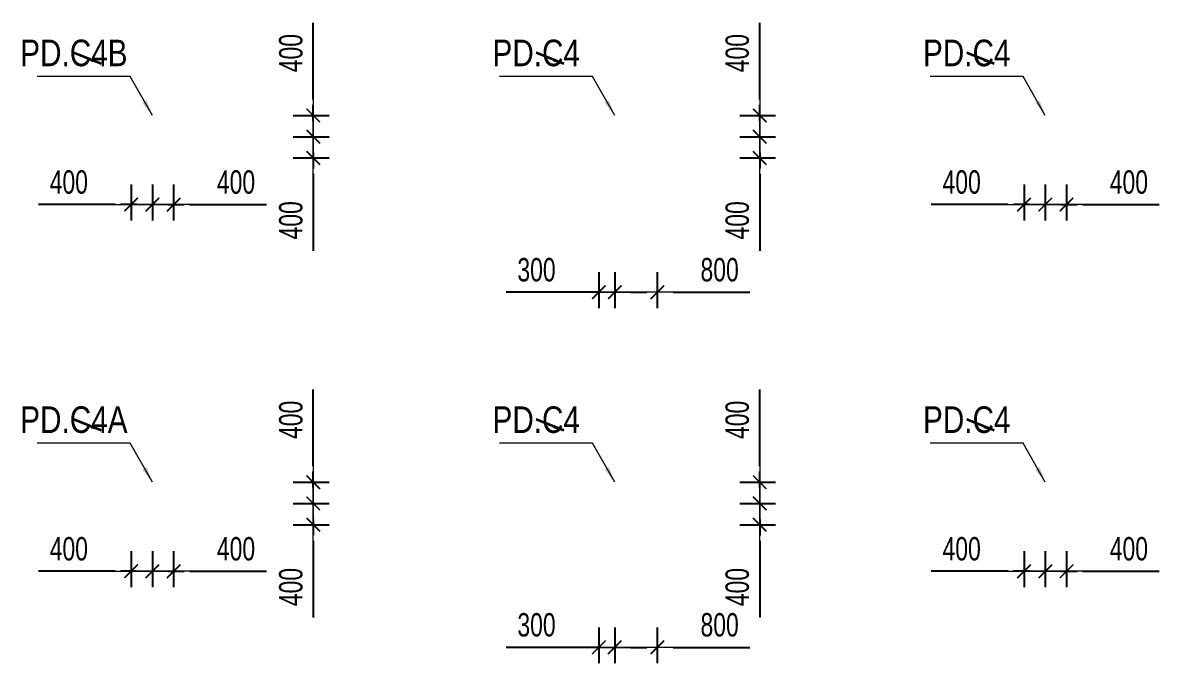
# Model space of a CAD drawing. Header units: millimetres. Extents: x -259680 to 286077, y -1281 to 94455.
# Drawn here: x 6760 to 28145, y 22493 to 34545 of the extents above; entities that cross this region are included whole.
import ezdxf
from ezdxf.enums import TextEntityAlignment as Align

# ---------------------------------------------------------------- set-up
doc = ezdxf.new("R2010")
doc.units = ezdxf.units.MM
doc.layers.get('Defpoints').update_dxf_attribs({"color": 151, "lineweight": 9})
for name, color, linetype, lineweight in [('$0$C1', 20, 'Continuous', 35), ('$1$NDC_S_ANNO', 7, 'Continuous', 20), ('$1$NDC_S_DIM', 1, 'Continuous', 15), ('NDC_S_DIM', 1, 'Continuous', 15)]:
    doc.layers.add(name, color=color, linetype=linetype, lineweight=lineweight)
doc.styles.add('$1$NDC_DIM', font='', dxfattribs={"width": 0.75})
doc.styles.add('$2$ARIAL', font='arial.ttf', dxfattribs={"width": 0.8})
doc.styles.add('NDC_DIM', font='', dxfattribs={"width": 0.75})
doc.styles.get('$1$NDC_DIM').set_extended_font_data('Dotum')
doc.styles.get('NDC_DIM').set_extended_font_data('Dotum')
doc.dimstyles.new('$0$NDC_dim_150', dxfattribs={"dimscale": 150, "dimtxt": 2.2, "dimasz": 1.5, "dimexe": 1.5, "dimexo": 2.5, "dimgap": 1, "dimtad": 1, "dimdec": 0, "dimzin": 0, "dimdsep": 46, "dimtxsty": '$1$NDC_DIM', "dimblk": '$1$DIMMARK', "dimcen": 0.09, "dimdle": 1.2, "dimclrd": 1, "dimclre": 1, "dimclrt": 3, "dimadec": 0, "dimazin": 0, "dimtfac": 1, "dimtdec": 0, "dimtix": 1, "dimtofl": 0, "dimtmove": 0, "dimatfit": 3, "dimfxl": 6, "dimfxlon": 1, "dimtolj": 1, "dimtzin": 0, "dimarcsym": 0})
doc.dimstyles.new('$1$NDC_dim_iso', dxfattribs={"dimtxt": 2.2, "dimasz": 1, "dimexe": 1.5, "dimexo": 2.5, "dimgap": 1, "dimtad": 1, "dimdec": 0, "dimzin": 0, "dimdsep": 46, "dimtxsty": '$1$NDC_DIM', "dimblk": '$1$DIMMARK', "dimcen": 0.09, "dimdle": 1.2, "dimclrd": 1, "dimclre": 1, "dimclrt": 3, "dimadec": 0, "dimazin": 0, "dimtfac": 1, "dimtdec": 0, "dimtix": 1, "dimtofl": 0, "dimtmove": 0, "dimatfit": 3, "dimfxl": 6, "dimfxlon": 1, "dimtolj": 1, "dimtzin": 0, "dimarcsym": 0})
doc.dimstyles.new('NDC_dim_200', dxfattribs={"dimscale": 200, "dimtxt": 2.2, "dimasz": 1.5, "dimexe": 1.5, "dimexo": 2.5, "dimgap": 1, "dimtad": 1, "dimdec": 0, "dimzin": 0, "dimdsep": 46, "dimtxsty": 'NDC_DIM', "dimblk": 'DIMMARK', "dimcen": 0.09, "dimdle": 1.2, "dimclrd": 1, "dimclre": 1, "dimclrt": 3, "dimadec": 0, "dimazin": 0, "dimtfac": 1, "dimtdec": 0, "dimtix": 1, "dimtofl": 0, "dimtmove": 0, "dimatfit": 3, "dimfxl": 6, "dimfxlon": 1, "dimtolj": 1, "dimtzin": 0, "dimarcsym": 0})

# ---------------------------------------------------------------- blocks, each defined once
blk = doc.blocks.new('$1$DIMMARK')
at = {"layer": '$1$NDC_S_DIM', "color": 1}
blk.add_line((-1.5, 0), (1, 0), dxfattribs=at)
at = {"layer": '$1$NDC_S_DIM', "color": 2, "const_width": 0.1}
blk.add_lwpolyline([(-0.424, -0.424), (0.424, 0.424)], dxfattribs=at)
blk = doc.blocks.new('DIMMARK')
at = {"layer": 'NDC_S_DIM', "color": 1}
blk.add_line((-1.5, 0), (1, 0), dxfattribs=at)
at = {"layer": 'NDC_S_DIM', "color": 2, "const_width": 0.1}
blk.add_lwpolyline([(-0.424, -0.424), (0.424, 0.424)], dxfattribs=at)
blk = doc.blocks.new('*D294')
at = {"layer": 'Defpoints', "color": 0, "ltscale": 100, "transparency": 16777216}
for p in [(9200, 32000), (9600, 32000), (9600, 31124)]:
    blk.add_point(p, dxfattribs=at)
at = {"layer": 'NDC_S_DIM', "color": 1, "lineweight": -2, "ltscale": 100, "transparency": 16777216}
for p, q in [((9200, 31500), (9200, 30824)), ((9600, 31500), (9600, 30824)), ((8900, 31124), (8600, 31124)), ((9900, 31124), (11345, 31124))]:
    blk.add_line(p, q, dxfattribs=at)
at = {"layer": 'NDC_S_DIM', "color": 1, "lineweight": -2, "ltscale": 100, "transparency": 16777216, "xscale": 300, "yscale": 300, "zscale": 300}
blk.add_blockref('DIMMARK', (9200, 31124), dxfattribs=at)
at = {"layer": 'NDC_S_DIM', "color": 1, "lineweight": -2, "ltscale": 100, "transparency": 16777216, "xscale": 300, "yscale": 300, "zscale": 300, "rotation": 180}
blk.add_blockref('DIMMARK', (9600, 31124), dxfattribs=at)
at = {"layer": 'NDC_S_DIM', "color": 3, "ltscale": 100, "transparency": 16777216, "insert": (10773, 31545), "char_height": 440, "attachment_point": 5, "style": 'NDC_DIM'}
blk.add_mtext('\\A1;400', dxfattribs=at)
blk = doc.blocks.new('*D295')
at = {"layer": 'Defpoints', "color": 0, "ltscale": 100, "transparency": 16777216}
for p in [(8800, 32000), (9200, 32000), (9200, 31124)]:
    blk.add_point(p, dxfattribs=at)
at = {"layer": 'NDC_S_DIM', "color": 1, "lineweight": -2, "ltscale": 100, "transparency": 16777216}
for p, q in [((8800, 31500), (8800, 30824)), ((9200, 31500), (9200, 30824)), ((8500, 31124), (7055, 31124)), ((9500, 31124), (9800, 31124))]:
    blk.add_line(p, q, dxfattribs=at)
at = {"layer": 'NDC_S_DIM', "color": 1, "lineweight": -2, "ltscale": 100, "transparency": 16777216, "xscale": 300, "yscale": 300, "zscale": 300}
blk.add_blockref('DIMMARK', (8800, 31124), dxfattribs=at)
at = {"layer": 'NDC_S_DIM', "color": 1, "lineweight": -2, "ltscale": 100, "transparency": 16777216, "xscale": 300, "yscale": 300, "zscale": 300, "rotation": 180}
blk.add_blockref('DIMMARK', (9200, 31124), dxfattribs=at)
at = {"layer": 'NDC_S_DIM', "color": 3, "ltscale": 100, "transparency": 16777216, "insert": (7627, 31545), "char_height": 440, "attachment_point": 5, "style": 'NDC_DIM'}
blk.add_mtext('\\A1;400', dxfattribs=at)
blk = doc.blocks.new('*D296')
at = {"layer": 'Defpoints', "color": 0, "ltscale": 100, "transparency": 16777216}
for p in [(11351, 32800), (12227, 32800), (11351, 32400)]:
    blk.add_point(p, dxfattribs=at)
at = {"layer": 'NDC_S_DIM', "color": 1, "lineweight": -2, "ltscale": 100, "transparency": 16777216}
for p, q in [((12227, 33100), (12227, 34545)), ((11851, 32800), (12527, 32800)), ((11851, 32400), (12527, 32400)), ((12227, 32100), (12227, 31800))]:
    blk.add_line(p, q, dxfattribs=at)
at = {"layer": 'NDC_S_DIM', "color": 1, "lineweight": -2, "ltscale": 100, "transparency": 16777216, "xscale": 300, "yscale": 300, "zscale": 300}
for p, rotation in [((12227, 32800), 270), ((12227, 32400), 90)]:
    blk.add_blockref('DIMMARK', p, dxfattribs=dict(at, rotation=rotation))
at = {"layer": 'NDC_S_DIM', "color": 3, "ltscale": 100, "transparency": 16777216, "insert": (11806, 33973), "char_height": 440, "attachment_point": 5, "rotation": 90, "style": 'NDC_DIM'}
blk.add_mtext('\\A1;400', dxfattribs=at)
blk = doc.blocks.new('*D297')
at = {"layer": 'Defpoints', "color": 0, "ltscale": 100, "transparency": 16777216}
for p in [(11351, 32400), (12227, 32400), (11351, 32000)]:
    blk.add_point(p, dxfattribs=at)
at = {"layer": 'NDC_S_DIM', "color": 1, "lineweight": -2, "ltscale": 100, "transparency": 16777216}
for p, q in [((12227, 32700), (12227, 33000)), ((11851, 32400), (12527, 32400)), ((11851, 32000), (12527, 32000)), ((12227, 31700), (12227, 30255))]:
    blk.add_line(p, q, dxfattribs=at)
at = {"layer": 'NDC_S_DIM', "color": 1, "lineweight": -2, "ltscale": 100, "transparency": 16777216, "xscale": 300, "yscale": 300, "zscale": 300}
for p, rotation in [((12227, 32400), 270), ((12227, 32000), 90)]:
    blk.add_blockref('DIMMARK', p, dxfattribs=dict(at, rotation=rotation))
at = {"layer": 'NDC_S_DIM', "color": 3, "ltscale": 100, "transparency": 16777216, "insert": (11806, 30827), "char_height": 440, "attachment_point": 5, "rotation": 90, "style": 'NDC_DIM'}
blk.add_mtext('\\A1;400', dxfattribs=at)
blk = doc.blocks.new('*D300')
at = {"layer": 'Defpoints', "color": 0, "ltscale": 100, "transparency": 16777216}
for p in [(19751, 32800), (20627, 32800), (19751, 32400)]:
    blk.add_point(p, dxfattribs=at)
at = {"layer": 'NDC_S_DIM', "color": 1, "lineweight": -2, "ltscale": 100, "transparency": 16777216}
for p, q in [((20627, 33100), (20627, 34545)), ((20251, 32800), (20927, 32800)), ((20251, 32400), (20927, 32400)), ((20627, 32100), (20627, 31800))]:
    blk.add_line(p, q, dxfattribs=at)
at = {"layer": 'NDC_S_DIM', "color": 1, "lineweight": -2, "ltscale": 100, "transparency": 16777216, "xscale": 300, "yscale": 300, "zscale": 300}
for p, rotation in [((20627, 32800), 270), ((20627, 32400), 90)]:
    blk.add_blockref('DIMMARK', p, dxfattribs=dict(at, rotation=rotation))
at = {"layer": 'NDC_S_DIM', "color": 3, "ltscale": 100, "transparency": 16777216, "insert": (20206, 33973), "char_height": 440, "attachment_point": 5, "rotation": 90, "style": 'NDC_DIM'}
blk.add_mtext('\\A1;400', dxfattribs=at)
blk = doc.blocks.new('*D301')
at = {"layer": 'Defpoints', "color": 0, "ltscale": 100, "transparency": 16777216}
for p in [(19751, 32400), (20627, 32400), (19751, 32000)]:
    blk.add_point(p, dxfattribs=at)
at = {"layer": 'NDC_S_DIM', "color": 1, "lineweight": -2, "ltscale": 100, "transparency": 16777216}
for p, q in [((20627, 32700), (20627, 33000)), ((20251, 32400), (20927, 32400)), ((20251, 32000), (20927, 32000)), ((20627, 31700), (20627, 30255))]:
    blk.add_line(p, q, dxfattribs=at)
at = {"layer": 'NDC_S_DIM', "color": 1, "lineweight": -2, "ltscale": 100, "transparency": 16777216, "xscale": 300, "yscale": 300, "zscale": 300}
for p, rotation in [((20627, 32400), 270), ((20627, 32000), 90)]:
    blk.add_blockref('DIMMARK', p, dxfattribs=dict(at, rotation=rotation))
at = {"layer": 'NDC_S_DIM', "color": 3, "ltscale": 100, "transparency": 16777216, "insert": (20206, 30827), "char_height": 440, "attachment_point": 5, "rotation": 90, "style": 'NDC_DIM'}
blk.add_mtext('\\A1;400', dxfattribs=at)
blk = doc.blocks.new('*D302')
at = {"layer": 'Defpoints', "color": 0, "ltscale": 100, "transparency": 16777216}
for p in [(26000, 32000), (26400, 32000), (26400, 31124)]:
    blk.add_point(p, dxfattribs=at)
at = {"layer": 'NDC_S_DIM', "color": 1, "lineweight": -2, "ltscale": 100, "transparency": 16777216}
for p, q in [((26000, 31500), (26000, 30824)), ((26400, 31500), (26400, 30824)), ((25700, 31124), (25400, 31124)), ((26700, 31124), (28145, 31124))]:
    blk.add_line(p, q, dxfattribs=at)
at = {"layer": 'NDC_S_DIM', "color": 1, "lineweight": -2, "ltscale": 100, "transparency": 16777216, "xscale": 300, "yscale": 300, "zscale": 300}
blk.add_blockref('DIMMARK', (26000, 31124), dxfattribs=at)
at = {"layer": 'NDC_S_DIM', "color": 1, "lineweight": -2, "ltscale": 100, "transparency": 16777216, "xscale": 300, "yscale": 300, "zscale": 300, "rotation": 180}
blk.add_blockref('DIMMARK', (26400, 31124), dxfattribs=at)
at = {"layer": 'NDC_S_DIM', "color": 3, "ltscale": 100, "transparency": 16777216, "insert": (27573, 31545), "char_height": 440, "attachment_point": 5, "style": 'NDC_DIM'}
blk.add_mtext('\\A1;400', dxfattribs=at)
blk = doc.blocks.new('*D303')
at = {"layer": 'Defpoints', "color": 0, "ltscale": 100, "transparency": 16777216}
for p in [(25600, 32000), (26000, 32000), (26000, 31124)]:
    blk.add_point(p, dxfattribs=at)
at = {"layer": 'NDC_S_DIM', "color": 1, "lineweight": -2, "ltscale": 100, "transparency": 16777216}
for p, q in [((25600, 31500), (25600, 30824)), ((26000, 31500), (26000, 30824)), ((25300, 31124), (23855, 31124)), ((26300, 31124), (26600, 31124))]:
    blk.add_line(p, q, dxfattribs=at)
at = {"layer": 'NDC_S_DIM', "color": 1, "lineweight": -2, "ltscale": 100, "transparency": 16777216, "xscale": 300, "yscale": 300, "zscale": 300}
blk.add_blockref('DIMMARK', (25600, 31124), dxfattribs=at)
at = {"layer": 'NDC_S_DIM', "color": 1, "lineweight": -2, "ltscale": 100, "transparency": 16777216, "xscale": 300, "yscale": 300, "zscale": 300, "rotation": 180}
blk.add_blockref('DIMMARK', (26000, 31124), dxfattribs=at)
at = {"layer": 'NDC_S_DIM', "color": 3, "ltscale": 100, "transparency": 16777216, "insert": (24427, 31545), "char_height": 440, "attachment_point": 5, "style": 'NDC_DIM'}
blk.add_mtext('\\A1;400', dxfattribs=at)
blk = doc.blocks.new('*D306')
at = {"layer": 'Defpoints', "color": 0, "ltscale": 100, "transparency": 16777216}
for p in [(9200, 25100), (9600, 25100), (9600, 24224)]:
    blk.add_point(p, dxfattribs=at)
at = {"layer": 'NDC_S_DIM', "color": 1, "lineweight": -2, "ltscale": 100, "transparency": 16777216}
for p, q in [((9200, 24600), (9200, 23924)), ((9600, 24600), (9600, 23924)), ((8900, 24224), (8600, 24224)), ((9900, 24224), (11345, 24224))]:
    blk.add_line(p, q, dxfattribs=at)
at = {"layer": 'NDC_S_DIM', "color": 1, "lineweight": -2, "ltscale": 100, "transparency": 16777216, "xscale": 300, "yscale": 300, "zscale": 300}
blk.add_blockref('DIMMARK', (9200, 24224), dxfattribs=at)
at = {"layer": 'NDC_S_DIM', "color": 1, "lineweight": -2, "ltscale": 100, "transparency": 16777216, "xscale": 300, "yscale": 300, "zscale": 300, "rotation": 180}
blk.add_blockref('DIMMARK', (9600, 24224), dxfattribs=at)
at = {"layer": 'NDC_S_DIM', "color": 3, "ltscale": 100, "transparency": 16777216, "insert": (10773, 24645), "char_height": 440, "attachment_point": 5, "style": 'NDC_DIM'}
blk.add_mtext('\\A1;400', dxfattribs=at)
blk = doc.blocks.new('*D307')
at = {"layer": 'Defpoints', "color": 0, "ltscale": 100, "transparency": 16777216}
for p in [(8800, 25100), (9200, 25100), (9200, 24224)]:
    blk.add_point(p, dxfattribs=at)
at = {"layer": 'NDC_S_DIM', "color": 1, "lineweight": -2, "ltscale": 100, "transparency": 16777216}
for p, q in [((8800, 24600), (8800, 23924)), ((9200, 24600), (9200, 23924)), ((8500, 24224), (7055, 24224)), ((9500, 24224), (9800, 24224))]:
    blk.add_line(p, q, dxfattribs=at)
at = {"layer": 'NDC_S_DIM', "color": 1, "lineweight": -2, "ltscale": 100, "transparency": 16777216, "xscale": 300, "yscale": 300, "zscale": 300}
blk.add_blockref('DIMMARK', (8800, 24224), dxfattribs=at)
at = {"layer": 'NDC_S_DIM', "color": 1, "lineweight": -2, "ltscale": 100, "transparency": 16777216, "xscale": 300, "yscale": 300, "zscale": 300, "rotation": 180}
blk.add_blockref('DIMMARK', (9200, 24224), dxfattribs=at)
at = {"layer": 'NDC_S_DIM', "color": 3, "ltscale": 100, "transparency": 16777216, "insert": (7627, 24645), "char_height": 440, "attachment_point": 5, "style": 'NDC_DIM'}
blk.add_mtext('\\A1;400', dxfattribs=at)
blk = doc.blocks.new('*D308')
at = {"layer": 'Defpoints', "color": 0, "ltscale": 100, "transparency": 16777216}
for p in [(11351, 25900), (12227, 25900), (11351, 25500)]:
    blk.add_point(p, dxfattribs=at)
at = {"layer": 'NDC_S_DIM', "color": 1, "lineweight": -2, "ltscale": 100, "transparency": 16777216}
for p, q in [((12227, 26200), (12227, 27645)), ((11851, 25900), (12527, 25900)), ((11851, 25500), (12527, 25500)), ((12227, 25200), (12227, 24900))]:
    blk.add_line(p, q, dxfattribs=at)
at = {"layer": 'NDC_S_DIM', "color": 1, "lineweight": -2, "ltscale": 100, "transparency": 16777216, "xscale": 300, "yscale": 300, "zscale": 300}
for p, rotation in [((12227, 25900), 270), ((12227, 25500), 90)]:
    blk.add_blockref('DIMMARK', p, dxfattribs=dict(at, rotation=rotation))
at = {"layer": 'NDC_S_DIM', "color": 3, "ltscale": 100, "transparency": 16777216, "insert": (11806, 27073), "char_height": 440, "attachment_point": 5, "rotation": 90, "style": 'NDC_DIM'}
blk.add_mtext('\\A1;400', dxfattribs=at)
blk = doc.blocks.new('*D309')
at = {"layer": 'Defpoints', "color": 0, "ltscale": 100, "transparency": 16777216}
for p in [(11351, 25500), (12227, 25500), (11351, 25100)]:
    blk.add_point(p, dxfattribs=at)
at = {"layer": 'NDC_S_DIM', "color": 1, "lineweight": -2, "ltscale": 100, "transparency": 16777216}
for p, q in [((12227, 25800), (12227, 26100)), ((11851, 25500), (12527, 25500)), ((11851, 25100), (12527, 25100)), ((12227, 24800), (12227, 23355))]:
    blk.add_line(p, q, dxfattribs=at)
at = {"layer": 'NDC_S_DIM', "color": 1, "lineweight": -2, "ltscale": 100, "transparency": 16777216, "xscale": 300, "yscale": 300, "zscale": 300}
for p, rotation in [((12227, 25500), 270), ((12227, 25100), 90)]:
    blk.add_blockref('DIMMARK', p, dxfattribs=dict(at, rotation=rotation))
at = {"layer": 'NDC_S_DIM', "color": 3, "ltscale": 100, "transparency": 16777216, "insert": (11806, 23927), "char_height": 440, "attachment_point": 5, "rotation": 90, "style": 'NDC_DIM'}
blk.add_mtext('\\A1;400', dxfattribs=at)
blk = doc.blocks.new('*D312')
at = {"layer": 'Defpoints', "color": 0, "ltscale": 100, "transparency": 16777216}
for p in [(19751, 25900), (20627, 25900), (19751, 25500)]:
    blk.add_point(p, dxfattribs=at)
at = {"layer": 'NDC_S_DIM', "color": 1, "lineweight": -2, "ltscale": 100, "transparency": 16777216}
for p, q in [((20627, 26200), (20627, 27645)), ((20251, 25900), (20927, 25900)), ((20251, 25500), (20927, 25500)), ((20627, 25200), (20627, 24900))]:
    blk.add_line(p, q, dxfattribs=at)
at = {"layer": 'NDC_S_DIM', "color": 1, "lineweight": -2, "ltscale": 100, "transparency": 16777216, "xscale": 300, "yscale": 300, "zscale": 300}
for p, rotation in [((20627, 25900), 270), ((20627, 25500), 90)]:
    blk.add_blockref('DIMMARK', p, dxfattribs=dict(at, rotation=rotation))
at = {"layer": 'NDC_S_DIM', "color": 3, "ltscale": 100, "transparency": 16777216, "insert": (20206, 27073), "char_height": 440, "attachment_point": 5, "rotation": 90, "style": 'NDC_DIM'}
blk.add_mtext('\\A1;400', dxfattribs=at)
blk = doc.blocks.new('*D313')
at = {"layer": 'Defpoints', "color": 0, "ltscale": 100, "transparency": 16777216}
for p in [(19751, 25500), (20627, 25500), (19751, 25100)]:
    blk.add_point(p, dxfattribs=at)
at = {"layer": 'NDC_S_DIM', "color": 1, "lineweight": -2, "ltscale": 100, "transparency": 16777216}
for p, q in [((20627, 25800), (20627, 26100)), ((20251, 25500), (20927, 25500)), ((20251, 25100), (20927, 25100)), ((20627, 24800), (20627, 23355))]:
    blk.add_line(p, q, dxfattribs=at)
at = {"layer": 'NDC_S_DIM', "color": 1, "lineweight": -2, "ltscale": 100, "transparency": 16777216, "xscale": 300, "yscale": 300, "zscale": 300}
for p, rotation in [((20627, 25500), 270), ((20627, 25100), 90)]:
    blk.add_blockref('DIMMARK', p, dxfattribs=dict(at, rotation=rotation))
at = {"layer": 'NDC_S_DIM', "color": 3, "ltscale": 100, "transparency": 16777216, "insert": (20206, 23927), "char_height": 440, "attachment_point": 5, "rotation": 90, "style": 'NDC_DIM'}
blk.add_mtext('\\A1;400', dxfattribs=at)
blk = doc.blocks.new('*D314')
at = {"layer": 'Defpoints', "color": 0, "ltscale": 100, "transparency": 16777216}
for p in [(26000, 25100), (26400, 25100), (26400, 24224)]:
    blk.add_point(p, dxfattribs=at)
at = {"layer": 'NDC_S_DIM', "color": 1, "lineweight": -2, "ltscale": 100, "transparency": 16777216}
for p, q in [((26000, 24600), (26000, 23924)), ((26400, 24600), (26400, 23924)), ((25700, 24224), (25400, 24224)), ((26700, 24224), (28145, 24224))]:
    blk.add_line(p, q, dxfattribs=at)
at = {"layer": 'NDC_S_DIM', "color": 1, "lineweight": -2, "ltscale": 100, "transparency": 16777216, "xscale": 300, "yscale": 300, "zscale": 300}
blk.add_blockref('DIMMARK', (26000, 24224), dxfattribs=at)
at = {"layer": 'NDC_S_DIM', "color": 1, "lineweight": -2, "ltscale": 100, "transparency": 16777216, "xscale": 300, "yscale": 300, "zscale": 300, "rotation": 180}
blk.add_blockref('DIMMARK', (26400, 24224), dxfattribs=at)
at = {"layer": 'NDC_S_DIM', "color": 3, "ltscale": 100, "transparency": 16777216, "insert": (27573, 24645), "char_height": 440, "attachment_point": 5, "style": 'NDC_DIM'}
blk.add_mtext('\\A1;400', dxfattribs=at)
blk = doc.blocks.new('*D315')
at = {"layer": 'Defpoints', "color": 0, "ltscale": 100, "transparency": 16777216}
for p in [(25600, 25100), (26000, 25100), (26000, 24224)]:
    blk.add_point(p, dxfattribs=at)
at = {"layer": 'NDC_S_DIM', "color": 1, "lineweight": -2, "ltscale": 100, "transparency": 16777216}
for p, q in [((25600, 24600), (25600, 23924)), ((26000, 24600), (26000, 23924)), ((25300, 24224), (23855, 24224)), ((26300, 24224), (26600, 24224))]:
    blk.add_line(p, q, dxfattribs=at)
at = {"layer": 'NDC_S_DIM', "color": 1, "lineweight": -2, "ltscale": 100, "transparency": 16777216, "xscale": 300, "yscale": 300, "zscale": 300}
blk.add_blockref('DIMMARK', (25600, 24224), dxfattribs=at)
at = {"layer": 'NDC_S_DIM', "color": 1, "lineweight": -2, "ltscale": 100, "transparency": 16777216, "xscale": 300, "yscale": 300, "zscale": 300, "rotation": 180}
blk.add_blockref('DIMMARK', (26000, 24224), dxfattribs=at)
at = {"layer": 'NDC_S_DIM', "color": 3, "ltscale": 100, "transparency": 16777216, "insert": (24427, 24645), "char_height": 440, "attachment_point": 5, "style": 'NDC_DIM'}
blk.add_mtext('\\A1;400', dxfattribs=at)
blk = doc.blocks.new('*D1136')
at = {"layer": 'Defpoints', "color": 0, "ltscale": 100, "transparency": 16777216}
for p in [(17900, 30350), (18700, 30350), (18700, 29474)]:
    blk.add_point(p, dxfattribs=at)
at = {"layer": 'NDC_S_DIM', "color": 1, "lineweight": -2, "ltscale": 100, "transparency": 16777216}
for p, q in [((17900, 29850), (17900, 29174)), ((18700, 29850), (18700, 29174)), ((17600, 29474), (17300, 29474)), ((19000, 29474), (20444, 29474))]:
    blk.add_line(p, q, dxfattribs=at)
at = {"layer": 'NDC_S_DIM', "color": 1, "lineweight": -2, "ltscale": 100, "transparency": 16777216, "xscale": 300, "yscale": 300, "zscale": 300}
blk.add_blockref('DIMMARK', (17900, 29474), dxfattribs=at)
at = {"layer": 'NDC_S_DIM', "color": 1, "lineweight": -2, "ltscale": 100, "transparency": 16777216, "xscale": 300, "yscale": 300, "zscale": 300, "rotation": 180}
blk.add_blockref('DIMMARK', (18700, 29474), dxfattribs=at)
at = {"layer": 'NDC_S_DIM', "color": 3, "ltscale": 100, "transparency": 16777216, "insert": (19873, 29895), "char_height": 440, "attachment_point": 5, "style": 'NDC_DIM'}
blk.add_mtext('\\A1;800', dxfattribs=at)
blk = doc.blocks.new('*D1137')
at = {"layer": 'Defpoints', "color": 0, "ltscale": 100, "transparency": 16777216}
for p in [(17600, 30350), (17900, 30350), (17900, 29474)]:
    blk.add_point(p, dxfattribs=at)
at = {"layer": 'NDC_S_DIM', "color": 1, "lineweight": -2, "ltscale": 100, "transparency": 16777216}
for p, q in [((17600, 29850), (17600, 29174)), ((17900, 29850), (17900, 29174)), ((17300, 29474), (15854, 29474)), ((18200, 29474), (18500, 29474))]:
    blk.add_line(p, q, dxfattribs=at)
at = {"layer": 'NDC_S_DIM', "color": 1, "lineweight": -2, "ltscale": 100, "transparency": 16777216, "xscale": 300, "yscale": 300, "zscale": 300}
blk.add_blockref('DIMMARK', (17600, 29474), dxfattribs=at)
at = {"layer": 'NDC_S_DIM', "color": 1, "lineweight": -2, "ltscale": 100, "transparency": 16777216, "xscale": 300, "yscale": 300, "zscale": 300, "rotation": 180}
blk.add_blockref('DIMMARK', (17900, 29474), dxfattribs=at)
at = {"layer": 'NDC_S_DIM', "color": 3, "ltscale": 100, "transparency": 16777216, "insert": (16427, 29895), "char_height": 440, "attachment_point": 5, "style": 'NDC_DIM'}
blk.add_mtext('\\A1;300', dxfattribs=at)
blk = doc.blocks.new('*D1138')
at = {"layer": 'Defpoints', "color": 0, "ltscale": 100, "transparency": 16777216}
for p in [(17900, 23669), (18700, 23669), (18700, 22793)]:
    blk.add_point(p, dxfattribs=at)
at = {"layer": 'NDC_S_DIM', "color": 1, "lineweight": -2, "ltscale": 100, "transparency": 16777216}
for p, q in [((17900, 23169), (17900, 22493)), ((18700, 23169), (18700, 22493)), ((17600, 22793), (17300, 22793)), ((19000, 22793), (20444, 22793))]:
    blk.add_line(p, q, dxfattribs=at)
at = {"layer": 'NDC_S_DIM', "color": 1, "lineweight": -2, "ltscale": 100, "transparency": 16777216, "xscale": 300, "yscale": 300, "zscale": 300}
blk.add_blockref('DIMMARK', (17900, 22793), dxfattribs=at)
at = {"layer": 'NDC_S_DIM', "color": 1, "lineweight": -2, "ltscale": 100, "transparency": 16777216, "xscale": 300, "yscale": 300, "zscale": 300, "rotation": 180}
blk.add_blockref('DIMMARK', (18700, 22793), dxfattribs=at)
at = {"layer": 'NDC_S_DIM', "color": 3, "ltscale": 100, "transparency": 16777216, "insert": (19873, 23214), "char_height": 440, "attachment_point": 5, "style": 'NDC_DIM'}
blk.add_mtext('\\A1;800', dxfattribs=at)
blk = doc.blocks.new('*D1139')
at = {"layer": 'Defpoints', "color": 0, "ltscale": 100, "transparency": 16777216}
for p in [(17600, 23669), (17900, 23669), (17900, 22793)]:
    blk.add_point(p, dxfattribs=at)
at = {"layer": 'NDC_S_DIM', "color": 1, "lineweight": -2, "ltscale": 100, "transparency": 16777216}
for p, q in [((17600, 23169), (17600, 22493)), ((17900, 23169), (17900, 22493)), ((17300, 22793), (15854, 22793)), ((18200, 22793), (18500, 22793))]:
    blk.add_line(p, q, dxfattribs=at)
at = {"layer": 'NDC_S_DIM', "color": 1, "lineweight": -2, "ltscale": 100, "transparency": 16777216, "xscale": 300, "yscale": 300, "zscale": 300}
blk.add_blockref('DIMMARK', (17600, 22793), dxfattribs=at)
at = {"layer": 'NDC_S_DIM', "color": 1, "lineweight": -2, "ltscale": 100, "transparency": 16777216, "xscale": 300, "yscale": 300, "zscale": 300, "rotation": 180}
blk.add_blockref('DIMMARK', (17900, 22793), dxfattribs=at)
at = {"layer": 'NDC_S_DIM', "color": 3, "ltscale": 100, "transparency": 16777216, "insert": (16427, 23214), "char_height": 440, "attachment_point": 5, "style": 'NDC_DIM'}
blk.add_mtext('\\A1;300', dxfattribs=at)
blk = doc.blocks.new('*U220')
at = {"layer": '$1$NDC_S_ANNO', "ltscale": 0.8, "style": '$2$ARIAL', "width": 0.8}
blk.add_attdef('TEN', text='', height=2.5, dxfattribs=at).set_placement((-2.58, 1.03), align=Align.MIDDLE_CENTER)
at = {"layer": '$1$NDC_S_ANNO', "ltscale": 0.8, "style": '$2$ARIAL', "width": 0.8, "flags": 1}
blk.add_attdef('CHU_THICH', text='', height=2.5, dxfattribs=at).set_placement((0, 0), align=Align.MIDDLE_CENTER)
at = {"layer": 'Defpoints'}
blk.add_leader([(0, 0), (-2.58, 1.03)], dimstyle='$1$NDC_dim_iso', override={"dimgap": 0.625, "dimtad": 0}, dxfattribs=at)
blk = doc.blocks.new('$0$co t check')
at = {"layer": '$0$C1', "xscale": 200, "yscale": 200, "zscale": 200}
for p, values in [((6198, 33771), {'TEN': 'PD.C4B'}), ((14898, 33771), {'TEN': 'PD.C4'}), ((22998, 33771), {'TEN': 'PD.C4'}), ((6198, 26871), {'TEN': 'PD.C4A'}), ((14898, 26871), {'TEN': 'PD.C4'}), ((22998, 26871), {'TEN': 'PD.C4'})]:
    blk.add_blockref('*U220', p, dxfattribs=at).add_auto_attribs(values)
at = {"layer": '$0$C1'}
for points in [[(7159, 32800), (6742, 33532), (4993, 33532)], [(15859, 32800), (15442, 33532), (13693, 33532)], [(23959, 32800), (23542, 33532), (21793, 33532)], [(7159, 25900), (6742, 26632), (4993, 26632)], [(15859, 25900), (15442, 26632), (13693, 26632)], [(23959, 25900), (23542, 26632), (21793, 26632)]]:
    blk.add_leader(points, dimstyle='$0$NDC_dim_150', override={"dimasz": 2, "dimgap": 1, "dimtad": 0}, dxfattribs=at)

msp = doc.modelspace()

# ---------------------------------------------------------------- block references
at = {"layer": '$1$NDC_S_DIM'}
msp.add_blockref('$0$co t check', (2040.6, 0), dxfattribs=at)

# ---------------------------------------------------------------- dimensions: what is measured, and where the dimension line sits
at = {"layer": 'NDC_S_DIM', "ltscale": 100}
for base, p1, p2, picture, middle in [((12226.7, 32800), (11351.2, 32400), (11351.2, 32800), '*D296', (12226.7, 33972.5)), ((20626.7, 32800), (19751.2, 32400), (19751.2, 32800), '*D300', (20626.7, 33972.5)), ((12226.7, 32400), (11351.2, 32000), (11351.2, 32400), '*D297', (12226.7, 30827.5)), ((20626.7, 32400), (19751.2, 32000), (19751.2, 32400), '*D301', (20626.7, 30827.5)), ((12226.7, 25900), (11351.2, 25500), (11351.2, 25900), '*D308', (12226.7, 27072.5)), ((20626.7, 25900), (19751.2, 25500), (19751.2, 25900), '*D312', (20626.7, 27072.5)), ((12226.7, 25500), (11351.2, 25100), (11351.2, 25500), '*D309', (12226.7, 23927.5)), ((20626.7, 25500), (19751.2, 25100), (19751.2, 25500), '*D313', (20626.7, 23927.5))]:
    dim = msp.add_linear_dim(base=base, p1=p1, p2=p2, angle=90, dimstyle='NDC_dim_200', dxfattribs=at)
    dim.commit()
    dim.dimension.update_dxf_attribs({"geometry": picture, "text_midpoint": middle, "dimtype": 160})
for base, p1, p2, picture, middle in [((9200, 31124.4), (8800, 32000), (9200, 32000), '*D295', (7627.5, 31124.4)), ((9600, 31124.4), (9200, 32000), (9600, 32000), '*D294', (10772.5, 31124.4)), ((26000, 31124.4), (25600, 32000), (26000, 32000), '*D303', (24427.5, 31124.4)), ((26400, 31124.4), (26000, 32000), (26400, 32000), '*D302', (27572.5, 31124.4)), ((17900, 29474.3), (17600, 30349.9), (17900, 30349.9), '*D1137', (16427, 29474.3)), ((18700, 29474.3), (17900, 30349.9), (18700, 30349.9), '*D1136', (19872.5, 29474.3)), ((9200, 24224.4), (8800, 25100), (9200, 25100), '*D307', (7627.5, 24224.4)), ((9600, 24224.4), (9200, 25100), (9600, 25100), '*D306', (10772.5, 24224.4)), ((26000, 24224.4), (25600, 25100), (26000, 25100), '*D315', (24427.5, 24224.4)), ((26400, 24224.4), (26000, 25100), (26400, 25100), '*D314', (27572.5, 24224.4)), ((17900, 22793.3), (17600, 23668.9), (17900, 23668.9), '*D1139', (16427, 22793.3)), ((18700, 22793.3), (17900, 23668.9), (18700, 23668.9), '*D1138', (19872.5, 22793.3))]:
    dim = msp.add_linear_dim(base=base, p1=p1, p2=p2, dimstyle='NDC_dim_200', dxfattribs=at)
    dim.commit()
    dim.dimension.update_dxf_attribs({"geometry": picture, "text_midpoint": middle, "dimtype": 160})

doc.saveas('drawing.dxf')
